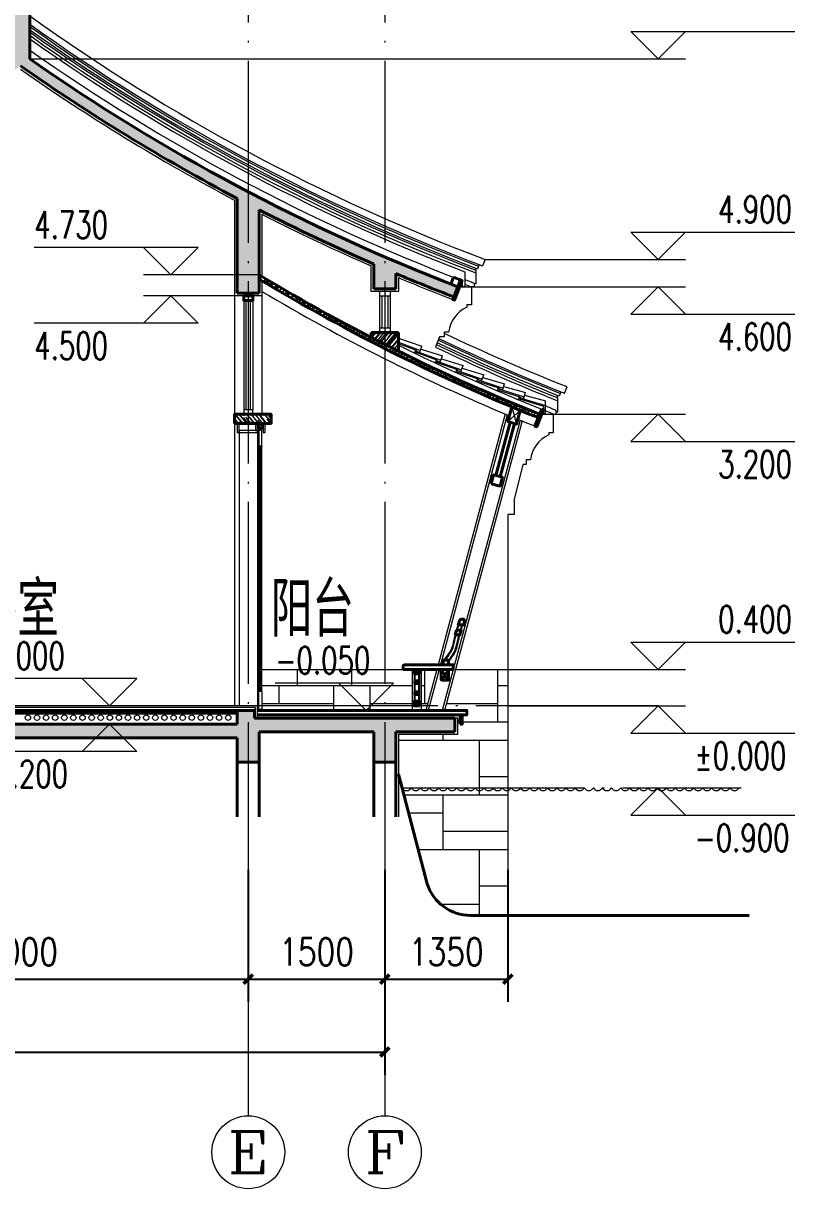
# Model space of a CAD drawing. Extents: x 577108 to 1042908, y 41950 to 81950.
# Drawn here: x 937318 to 945788, y 62595 to 75386 of the extents above; entities that cross this region are included whole.
import ezdxf
from ezdxf.enums import TextEntityAlignment as Align

# ---------------------------------------------------------------- set-up
doc = ezdxf.new("R2010")
doc.units = 0
doc.header["$LTSCALE"] = 1000
doc.header["$MEASUREMENT"] = 0
doc.linetypes.add('DOTE', pattern=[2.42, 2, -0.2, 0.02, -0.2])
doc.layers.get('0').update_dxf_attribs({"linetype": 'CONTINUOUS', "lineweight": 13})
doc.layers.get('Defpoints').update_dxf_attribs({"linetype": 'CONTINUOUS', "lineweight": 5})
for name, color, linetype, lineweight in [('AXIS', 3, 'CONTINUOUS', 15), ('AXIS_TEXT', 7, 'CONTINUOUS', 20), ('DIM_ELEV', 3, 'CONTINUOUS', 15), ('DOTE', 1, 'DOTE', 0), ('hatch', 8, 'CONTINUOUS', 5), ('LM-L', 7, 'CONTINUOUS', 15), ('LM-S', 8, 'CONTINUOUS', 5), ('PUB_TEXT', 7, 'CONTINUOUS', 20), ('wall', 2, 'CONTINUOUS', 40), ('WINDOW', 5, 'CONTINUOUS', 15), ('姓名', 7, 'CONTINUOUS', 15), ('瓦1', 8, 'CONTINUOUS', 15), ('瓦2', 2, 'CONTINUOUS', 15)]:
    doc.layers.add(name, color=color, linetype=linetype, lineweight=lineweight)
doc.styles.add('_TCH_AXIS', font='COMPLEX', dxfattribs={"bigfont": 'GBCBIG'})
doc.styles.add('_TCH_DIM', font='SIMPLEX', dxfattribs={"bigfont": 'GBCBIG'})
doc.styles.add('COMPLEX', font='COMPLEX')
doc.styles.add('DIM_FONT', font='SIMPLEX.shx', dxfattribs={"width": 0.8, "bigfont": 'hztxt.shx'})
doc.styles.add('HZ', font='romanc.shx', dxfattribs={"width": 0.7, "bigfont": 'hzdx.shx'})
doc.dimstyles.new('DIMN', dxfattribs={"dimtxt": 300, "dimasz": 100, "dimexe": 250, "dimexo": 300, "dimgap": 150, "dimtad": 1, "dimdec": 0, "dimzin": 0, "dimdsep": 46, "dimtxsty": 'DIM_FONT', "dimblk": 'ARCHTICK', "dimcen": 0.09, "dimclrt": 7, "dimazin": 2, "dimtfac": 1, "dimtdec": 0, "dimtix": 1, "dimtmove": 2, "dimatfit": 3, "dimldrblk": 'ARCHTICK', "dimfxl": 0, "dimtolj": 1, "dimtzin": 0, "dimarcsym": 0})
pattern_1 = [(45, (-190875.35, -393083.01), (-53.0330086, 53.0330086), []), (50, (-190875.35, -393083), (215.178055, -18.82564), [22.5, -247.5]), (355, (-190875.35, -393083), (-41.6254, 225.65764), [18, -198]), (100.4514, (-190857.42, -393084.58), (173.552815, 206.831863), [19.122057, -210.342634]), (46.1842, (-190875.35, -393023), (320.172315, -49.655704), [33.75, -371.25]), (96.6356, (-190848.67, -393027.14), (280.39881, 292.23536), [28.68309, -315.5139]), (351.1842, (-190875.35, -393023), (280.39858, 292.23558), [27, -297]), (21, (-190845.35, -393038), (179.072116, -120.785667), [22.5, -247.5]), (326, (-190845.35, -393038), (72.9946, 217.545014), [18, -198]), (71.4514, (-190830.42, -393048.07), (252.06679, 96.75915), [19.122057, -210.342634]), (37.5, (-190875.35, -393083.01), (3.6479566, 99.868156), [0, -195.6, 0, -201, 0, -198.75]), (7.5, (-190875.35, -393083.01), (78.920861, 118.323514), [0, -114.6, 0, -191.1, 0, -75.75]), (327.5, (-190942.25, -393083.01), (160.146731, -6.7664615), [0, -75, 0, -234, 0, -310.5]), (317.5, (-190972.25, -393083), (174.95585, 30.031495), [0, -97.5, 0, -155.4, 0, -220.5])]
pattern_2 = [(50, (911062.377, 36486.577), (32.404415, 116.40427), [750, -100, 250, -50]), (50, (911128.88, 36511.577), (-83.08134, 4.44315), [150, -16.5, 300, -37.5]), (50, (911087.377, 36529.077), (141.46229, 220.70494), [400, -70, 200, -50])]

# ---------------------------------------------------------------- blocks, each defined once
blk = doc.blocks.new('d001')
at = {"color": 8}
for p, q in [((-0.027, -0.009), (-0.012, -0.009)), ((-0.027, -0.01), (-0.012, -0.01)), ((-0.027, -0.012), (-0.012, -0.012)), ((-0.027, -0.013), (-0.012, -0.013)), ((-0.027, -0.015), (-0.012, -0.015)), ((-0.027, -0.018), (-0.012, -0.018)), ((-0.027, -0.021), (-0.012, -0.021)), ((-0.027, -0.025), (-0.012, -0.025)), ((-0.027, -0.035), (-0.012, -0.035)), ((-0.027, -0.039), (-0.012, -0.039)), ((-0.027, -0.042), (-0.012, -0.042)), ((-0.027, -0.045), (-0.012, -0.045)), ((-0.027, -0.047), (-0.012, -0.047)), ((-0.027, -0.048), (-0.012, -0.048)), ((-0.027, -0.05), (-0.012, -0.05)), ((-0.027, -0.051), (-0.012, -0.051)), ((-0.026, -0.008), (-0.012, -0.008)), ((-0.026, -0.052), (-0.012, -0.052)), ((0.003, -0.071), (-0.003, -0.071)), ((0.003, -0.072), (-0.003, -0.072)), ((0.003, -0.073), (-0.003, -0.073)), ((0.003, -0.074), (-0.003, -0.074)), ((0.003, -0.07), (-0.001, -0.07)), ((0.026, -0.008), (0.012, -0.008)), ((0.027, -0.009), (0.012, -0.009)), ((0.027, -0.01), (0.012, -0.01)), ((0.027, -0.012), (0.012, -0.012)), ((0.027, -0.013), (0.012, -0.013)), ((0.027, -0.015), (0.012, -0.015)), ((0.027, -0.018), (0.012, -0.018)), ((0.027, -0.021), (0.012, -0.021)), ((0.027, -0.025), (0.012, -0.025)), ((0.027, -0.035), (0.012, -0.035)), ((0.027, -0.039), (0.012, -0.039)), ((0.027, -0.042), (0.012, -0.042)), ((0.027, -0.045), (0.012, -0.045)), ((0.027, -0.047), (0.012, -0.047)), ((0.027, -0.048), (0.012, -0.048)), ((0.027, -0.05), (0.012, -0.05)), ((0.027, -0.051), (0.012, -0.051)), ((0.026, -0.052), (0.012, -0.052))]:
    blk.add_line(p, q, dxfattribs=at)
at = {"linetype": 'Continuous'}
for p, q in [((-0.012, -0.026), (-0.01, -0.026)), ((-0.012, -0.034), (-0.01, -0.034)), ((0.01, -0.026), (0.012, -0.026)), ((0.01, -0.034), (0.012, -0.034))]:
    blk.add_line(p, q, dxfattribs=at)
for p, q in [((-0.004, -0.066), (-0.004, -0.059)), ((-0.003, -0.059), (-0.003, -0.045)), ((-0.003, -0.074), (-0.003, -0.07)), ((0.003, -0.074), (-0.003, -0.074)), ((0.003, -0.059), (0.003, -0.045)), ((0.003, -0.074), (0.003, -0.07)), ((0.004, -0.066), (0.004, -0.059))]:
    blk.add_line(p, q)
at = {"color": 2}
blk.add_lwpolyline([(-0.008, -0.051), (-0.008, -0.054, -0.414214), (-0.009, -0.055), (-0.032, -0.055, -0.414214), (-0.033, -0.054), (-0.033, 0, -0.414214), (-0.032, 0), (0.032, 0, -0.414214), (0.033, 0), (0.033, -0.054, -0.414214), (0.032, -0.055), (0.009, -0.055, -0.414214), (0.008, -0.054), (0.008, -0.051, -1), (0.011, -0.051), (0.011, -0.052, 0.414214), (0.012, -0.052), (0.027, -0.052), (0.03, -0.05), (0.03, -0.005), (0.027, -0.003), (-0.027, -0.003), (-0.03, -0.005), (-0.03, -0.05), (-0.027, -0.052), (-0.011, -0.052, 0.414214), (-0.011, -0.052), (-0.011, -0.051, -1)], format="xyb", close=True, dxfattribs=at)
for points in [[(-0.025, -0.008), (-0.013, -0.008, -0.414214), (-0.012, -0.009), (-0.012, -0.051, -0.414214), (-0.013, -0.052), (-0.025, -0.052, -0.414214), (-0.027, -0.051), (-0.027, -0.009, -0.414214)], [(-0.01, -0.015, 0.414214), (-0.01, -0.015), (-0.01, -0.045, 0.414214), (-0.01, -0.045), (0.01, -0.045, 0.414214), (0.01, -0.045), (0.01, -0.015, 0.414214), (0.01, -0.015)], [(-0.008, -0.067), (0.008, -0.067, 0.414214), (0.008, -0.066), (0.008, -0.059), (-0.008, -0.059), (-0.008, -0.066, 0.414214)], [(0.025, -0.052, 0.414214), (0.027, -0.051), (0.027, -0.009, 0.414214), (0.025, -0.008), (0.013, -0.008, 0.414214), (0.012, -0.009), (0.012, -0.051, 0.414214), (0.013, -0.052)]]:
    blk.add_lwpolyline(points, format="xyb", close=True)
blk.add_lwpolyline([(0.008, -0.067), (0.008, -0.069, -0.414214), (0.007, -0.07), (-0.007, -0.07, -0.414214), (-0.008, -0.069), (-0.008, -0.067)], format="xyb")
for centre, radius, start, end in [((-0.019, -0.03), 0.00932, 141.7672, 218.2328), ((-0.005, -0.066), 0.0005, 270, 0), ((-0.004, -0.066), 0.0005, 180, 270), ((0.004, -0.066), 0.0005, 270, 0), ((0.005, -0.066), 0.0005, 180, 270), ((0.019, -0.03), 0.00932, 321.7672, 38.2328)]:
    blk.add_arc(centre, radius, start, end)
blk = doc.blocks.new('wa1')
at = {"layer": '瓦1'}
for p in [(-296, 55), (-47, 71)]:
    blk.add_line(p, (-291, 105), dxfattribs=at)
at = {"layer": '瓦2', "color": 2}
for p, q in [((-298, 33), (-296, 55)), ((-298, 33), (-258, 29)), ((2, 25), (-296, 55)), ((-258, 36), (-14, 11)), ((-258, 36), (-258, 29)), ((-14, 11), (-15, 1)), ((-15, 1), (0, 0)), ((2, 25), (0, 0))]:
    blk.add_line(p, q, dxfattribs=at)
blk = doc.blocks.new('_ArchTick')
at = {"color": 0, "linetype": 'ByBlock', "const_width": 0.4}
blk.add_lwpolyline([(-0.5, -0.5), (0.5, 0.5)], dxfattribs=at)
blk = doc.blocks.new('*D227')
at = {"layer": 'AXIS', "color": 0, "lineweight": -2, "transparency": 16777216}
for p, q in [((934788, 66095), (934788, 64645)), ((939788, 66095), (939788, 64645)), ((934788, 64895), (939788, 64895))]:
    blk.add_line(p, q, dxfattribs=at)
at = {"layer": 'Defpoints', "color": 0, "transparency": 16777216}
for p in [(934788, 66395), (939788, 66395), (939788, 64895)]:
    blk.add_point(p, dxfattribs=at)
at = {"layer": 'AXIS', "color": 0, "lineweight": -2, "transparency": 16777216, "xscale": 100, "yscale": 100, "zscale": 100, "rotation": 180}
blk.add_blockref('_ArchTick', (934788, 64895), dxfattribs=at)
at = {"layer": 'AXIS', "color": 0, "lineweight": -2, "transparency": 16777216, "xscale": 100, "yscale": 100, "zscale": 100}
blk.add_blockref('_ArchTick', (939788, 64895), dxfattribs=at)
at = {"layer": 'AXIS', "color": 7, "transparency": 16777216, "insert": (937288, 65195), "char_height": 300, "attachment_point": 5, "style": 'DIM_FONT'}
blk.add_mtext('\\A1;5000', dxfattribs=at)
blk = doc.blocks.new('*D228')
at = {"layer": 'AXIS', "color": 0, "lineweight": -2, "transparency": 16777216}
for p, q in [((939788, 66095), (939788, 64645)), ((941288, 66095), (941288, 64645)), ((939788, 64895), (941288, 64895))]:
    blk.add_line(p, q, dxfattribs=at)
at = {"layer": 'Defpoints', "color": 0, "transparency": 16777216}
for p in [(939788, 66395), (941288, 66395), (941288, 64895)]:
    blk.add_point(p, dxfattribs=at)
at = {"layer": 'AXIS', "color": 0, "lineweight": -2, "transparency": 16777216, "xscale": 100, "yscale": 100, "zscale": 100, "rotation": 180}
blk.add_blockref('_ArchTick', (939788, 64895), dxfattribs=at)
at = {"layer": 'AXIS', "color": 0, "lineweight": -2, "transparency": 16777216, "xscale": 100, "yscale": 100, "zscale": 100}
blk.add_blockref('_ArchTick', (941288, 64895), dxfattribs=at)
at = {"layer": 'AXIS', "color": 7, "transparency": 16777216, "insert": (940538, 65195), "char_height": 300, "attachment_point": 5, "style": 'DIM_FONT'}
blk.add_mtext('\\A1;1500', dxfattribs=at)
blk = doc.blocks.new('*D229')
at = {"layer": 'AXIS', "color": 0, "lineweight": -2, "transparency": 16777216}
for p, q in [((941288, 66095), (941288, 64645)), ((942638, 66095), (942638, 64645)), ((941288, 64895), (942638, 64895))]:
    blk.add_line(p, q, dxfattribs=at)
at = {"layer": 'Defpoints', "color": 0, "transparency": 16777216}
for p in [(941288, 66395), (942638, 66395), (942638, 64895)]:
    blk.add_point(p, dxfattribs=at)
at = {"layer": 'AXIS', "color": 0, "lineweight": -2, "transparency": 16777216, "xscale": 100, "yscale": 100, "zscale": 100, "rotation": 180}
blk.add_blockref('_ArchTick', (941288, 64895), dxfattribs=at)
at = {"layer": 'AXIS', "color": 0, "lineweight": -2, "transparency": 16777216, "xscale": 100, "yscale": 100, "zscale": 100}
blk.add_blockref('_ArchTick', (942638, 64895), dxfattribs=at)
at = {"layer": 'AXIS', "color": 7, "transparency": 16777216, "insert": (941963, 65195), "char_height": 300, "attachment_point": 5, "style": 'DIM_FONT'}
blk.add_mtext('\\A1;1350', dxfattribs=at)
blk = doc.blocks.new('*D230')
at = {"layer": 'AXIS', "color": 0, "lineweight": -2, "transparency": 16777216}
for p, q in [((928888, 66095), (928888, 63845)), ((941288, 66095), (941288, 63845)), ((928888, 64095), (941288, 64095))]:
    blk.add_line(p, q, dxfattribs=at)
at = {"layer": 'Defpoints', "color": 0, "transparency": 16777216}
for p in [(928888, 66395), (941288, 66395), (941288, 64095)]:
    blk.add_point(p, dxfattribs=at)
at = {"layer": 'AXIS', "color": 0, "lineweight": -2, "transparency": 16777216, "xscale": 100, "yscale": 100, "zscale": 100, "rotation": 180}
blk.add_blockref('_ArchTick', (928888, 64095), dxfattribs=at)
at = {"layer": 'AXIS', "color": 0, "lineweight": -2, "transparency": 16777216, "xscale": 100, "yscale": 100, "zscale": 100}
blk.add_blockref('_ArchTick', (941288, 64095), dxfattribs=at)
at = {"layer": 'AXIS', "color": 7, "transparency": 16777216, "insert": (935088, 64395), "char_height": 300, "attachment_point": 5, "style": 'DIM_FONT'}
blk.add_mtext('\\A1;12400', dxfattribs=at)
blk = doc.blocks.new('_AXISO')
blk.add_circle((0, 0), 0.5)
at = {"layer": 'AXIS_TEXT', "style": 'COMPLEX', "width": 1.041667}
blk.add_attdef('A', text='', height=0.56, dxfattribs=at).set_placement((-0.25, -0.28), (0.25, -0.28), align=Align.FIT)

msp = doc.modelspace()

# ---------------------------------------------------------------- hatches: boundary and pattern name
at = {"layer": 'hatch'}
h = msp.add_hatch(dxfattribs=at)
h.set_pattern_fill('钢筋混凝土', color=256, scale=30, style=0)
h.set_pattern_definition(pattern_1)
h.paths.add_polyline_path([(937388.3969, 75545.1001), (937188.3969, 75545.1001), (937188.3969, 74995.1001, -0.0607177115), (932488.3969, 72495.1001), (932531.5183, 72383.1155, 0.0077609836), (933168.3969, 72639.7758), (933168.3969, 72417.173, 0.0030451995), (933408.3969, 72517.8316), (933408.3969, 72742.5246, 0.0157579021), (934668.3969, 73338.6736), (934668.3969, 72725.1001), (934908.3969, 72725.1001), (934908.3969, 73463.4838, 0.0315594201), (937288.3969, 74918.6342, 0.0315594201), (939668.3969, 73463.4838), (939668.3969, 72425.1001), (939908.3969, 72425.1001), (939908.3969, 73338.6736, 0.0157579021), (941168.3969, 72742.5246), (941168.3969, 72471.3309), (941408.3969, 72471.3309), (941408.3969, 72639.7758, 0.0077609836), (942045.2755, 72383.1155), (942088.3969, 72495.1001, -0.0607177115), (937388.3969, 74995.1001)])
h = msp.add_hatch(dxfattribs=at)
h.set_pattern_fill('木材', color=256, scale=50, angle=270, style=0)
h.set_pattern_definition(pattern_2)
h.paths.add_polyline_path([(939908.3969, 72578.3955), (939908.3969, 72625.1001, 0.0410103357), (942988.3969, 71095.1001), (942973.5946, 71057.9397, -0.0407231003)])
h = msp.add_hatch(dxfattribs=at)
h.set_pattern_fill('木材', color=256, scale=50, angle=270, style=0)
h.set_pattern_definition(pattern_2)
h.paths.add_polyline_path([(941438.3969, 71991.3309), (941438.3969, 71786.3422, -0.0040016149), (941138.3969, 71937.9455), (941138.3969, 71991.3309)])
h = msp.add_hatch(dxfattribs=at)
h.set_pattern_fill('木材', color=256, scale=50, angle=360, style=0)
h.set_pattern_definition([(130, (1934036.933, -106259.155), (-32.404415, 116.4042692), [750, -100, 250, -50]), (130, (1933970.43, -106234.155), (83.081336, 4.443154), [150, -16.5, 300, -37.5]), (130, (1934011.933, -106216.655), (-141.4622897, 220.7049401), [400, -70, 200, -50])])
h.paths.add_polyline_path([(940038.3969, 71095.1001), (940038.3969, 70995.1001), (939788.3969, 70995.1001), (939788.3969, 71095.1001)])
h.paths.add_polyline_path([(939788.3969, 71095.1001), (939788.3969, 70995.1001), (939638.3969, 70995.1001), (939638.3969, 71095.1001)])
h = msp.add_hatch(dxfattribs=at)
h.set_pattern_fill('钢筋混凝土', color=256, scale=30, style=0)
h.set_pattern_definition(pattern_1)
h.paths.add_polyline_path([(939668.3969, 67545.1001), (934908.3969, 67545.1001), (934908.3969, 67275.1001), (934668.3969, 67275.1001), (934668.3969, 67645.1001), (933408.3969, 67645.1001), (933408.3969, 67245.1001), (933168.3969, 67245.1001), (933168.3969, 67795.1001), (934718.3969, 67795.1001), (934718.3969, 67845.1001), (934908.3969, 67845.1001), (934908.3969, 67695.1001), (939668.3969, 67695.1001), (939668.3969, 67845.1001), (939858.3969, 67845.1001), (939858.3969, 67760.1001), (942058.3969, 67760.1001), (942058.3969, 67610.1001), (941408.3969, 67610.1001), (941408.3969, 67275.1001), (941168.3969, 67275.1001), (941168.3969, 67610.1001), (939908.3969, 67610.1001), (939908.3969, 67275.1001), (939668.3969, 67275.1001)])
at = {"layer": 'LM-S'}
h = msp.add_hatch(dxfattribs=at)
h.set_pattern_fill('文化石01', color=256, scale=500, style=0)
h.set_pattern_definition([(0, (-190875.3, -393083), (9e-13, 4000), [3000, -1000]), (0, (-190875.3, -392883), (9e-13, 4000), [-1200, 1200, -600, 1000]), (0, (-190875.3, -392683), (9e-13, 4000), [-1800, 2200]), (0, (-190875.3, -392483), (9e-13, 4000), [1800, -2200]), (0, (-190875.3, -392283), (9e-13, 4000), [-800, 3200]), (0, (-190875.3, -392083), (9e-13, 4000), [1400, -1000, 1200, -400]), (0, (-189475.3, -391883), (9e-13, 4000), [3200, -800]), (0, (-191075.3, -391683), (9e-13, 4000), [2200, -1800]), (0, (-191675.3, -391483), (9e-13, 4000), [1800, -2200]), (0, (-190875.3, -391283), (9e-13, 4000), [3200, -800]), (0, (-190875.3, -391083), (9e-13, 4000), [-1600, 1000, -600, 800]), (0, (-188875.3, -390883), (9e-13, 4000), [2400, -1600]), (0, (-190475.3, -390683), (9e-13, 4000), [1600, -800, 600, -1000]), (0, (-189675.3, -390483), (9e-13, 4000), [1600, -600, 1000, -800]), (0, (-188075.3, -390283), (9e-13, 4000), [2400, -1600]), (0, (-189675.3, -390083), (9e-13, 4000), [1600, -2400]), (0, (-188875.3, -389883), (9e-13, 4000), [1800, -2200]), (0, (-188875.3, -389683), (9e-13, 4000), [-1200, 2800]), (0, (-190075.3, -389483), (9e-13, 4000), [1200, -2800]), (0, (-188875.3, -389283), (9e-13, 4000), [2800, -1200]), (90, (-190875.3, -391483), (-4000, 1e-12), [600, -1600, 1400, -400]), (90, (-190475.3, -391283), (-4000, 1e-12), [1000, -600, 400, -2000]), (90, (-190275.3, -392083), (-4000, 1e-12), [400, -3600]), (90, (-190075.3, -392483), (-4000, 1e-12), [400, -2400, 600, -600]), (90, (-189875.3, -391683), (-4000, 1e-12), [400, -3600]), (90, (-189675.3, -393083), (-4000, 1e-12), [600, -1800, 1000, -600]), (90, (-189475.3, -392283), (-4000, 1e-12), [600, -3400]), (90, (-189275.3, -391283), (-4000, 1e-12), [600, -200, 400, -2800]), (90, (-189075.3, -392883), (-4000, 1e-12), [600, -3400]), (90, (-188875.3, -391883), (-4000, 1e-12), [600, -200, 600, -400, 1000, -1200]), (90, (-188475.3, -391883), (-4000, 1e-12), [-2800, 400, -400, 400]), (90, (-188275.3, -391283), (-4000, 1e-12), [400, -3600]), (90, (-188075.3, -392683), (-4000, 1e-12), [400, -1400, 1000, -1200]), (90, (-187875.3, -392083), (-4000, 1e-12), [200, -2600, 600, -600]), (90, (-187675.3, -391883), (-4000, 1e-12), [1000, -1000, 600, -1400]), (90, (-187475.3, -390883), (-4000, 1e-12), [600, -1000, 400, -2000]), (90, (-187275.3, -392283), (-4000, 1e-12), [400, -3600]), (90, (-187075.3, -391883), (-4000, 1e-12), [400, -1200, 600, -1800])])
h.paths.add_polyline_path([(941588.3969, 67845.1001), (941588.3969, 68295.1001), (939938.3969, 68295.1001), (939938.3969, 68055.1001), (939938.3969, 67855.1001), (939938.3969, 67845.1001)])
h.paths.add_polyline_path([(941858.7865, 68295.1001), (941688.3969, 68295.1001), (941688.3969, 67845.1001), (941738.2094, 67845.1001)], flags=17)
h.paths.add_polyline_path([(942638.3969, 68295.1001), (942065.5785, 68295.1001), (941945.0013, 67845.1001), (942188.3969, 67845.1001), (942188.3969, 67795.1001), (942138.3969, 67795.1001), (942138.3969, 67695.1001), (942113.3969, 67695.1001), (942113.3969, 67725.1001), (942088.3969, 67725.1001), (942088.3969, 67580.1001), (941438.3969, 67580.1001), (941438.3969, 67145.1001), (941752.9334, 65940.6972, 0.3249810982), (942228.496, 65595.1001), (942638.3969, 65595.1001)])

# ---------------------------------------------------------------- linework, layer by layer
for p, q in [((939638.3969, 73445.4045), (939638.3969, 71095.1001)), ((939938.3969, 73289.658), (939938.3969, 72607.0278)), ((941138.3969, 72441.3309), (941138.3969, 72722.8708)), ((939938.3969, 72560.3701), (939938.3969, 71095.1001)), ((941438.3969, 72594.6391), (941438.3969, 72441.3309)), ((941438.3969, 72441.3309), (941138.3969, 72441.3309)), ((941228.3969, 72441.3309), (941228.3969, 72391.3309)), ((941348.3969, 72441.3309), (941348.3969, 72391.3309)), ((939938.3969, 72395.1001), (939638.3969, 72395.1001)), ((941348.3969, 72391.3309), (941228.3969, 72391.3309)), ((941348.3969, 72041.3309), (941228.3969, 72041.3309)), ((941228.3969, 72041.3309), (941228.3969, 71991.3309)), ((941348.3969, 72041.3309), (941348.3969, 71991.3309)), ((939638.3969, 70995.1001), (939638.3969, 67895.1001)), ((942609.6745, 71098.4349), (941871.9207, 68345.1001)), ((942796.1341, 71021.5708), (941945.0013, 67845.1001)), ((941588.3969, 68295.1001), (941588.3969, 67845.1001)), ((941688.3969, 68295.1001), (941688.3969, 67845.1001)), ((941858.7865, 68295.1001), (941738.2094, 67845.1001)), ((939938.3969, 68055.1001), (939903.3969, 68055.1001)), ((939938.3969, 67855.1001), (939938.3969, 67845.1001)), ((942088.3969, 67760.1001), (942058.3969, 67760.1001)), ((942088.3969, 67580.1001), (942088.3969, 67760.1001)), ((942113.3969, 67725.1001), (942088.3969, 67725.1001))]:
    msp.add_line(p, q)
for points in [[(939738.3969, 72395.1001), (939738.3969, 72345.1001), (939838.3969, 72345.1001), (939838.3969, 72395.1001)], [(939738.3969, 71145.1001), (939738.3969, 71095.1001), (939838.3969, 71095.1001), (939838.3969, 71145.1001)], [(939738.3969, 71145.1001), (939738.3969, 71095.1001), (939838.3969, 71095.1001), (939838.3969, 71145.1001)], [(939688.3969, 70895.1001), (939888.3969, 70895.1001), (939888.3969, 70915.1001), (939688.3969, 70915.1001)], [(939903.3969, 70745.1001), (939908.3969, 70725.1001), (939915.8969, 70725.1001), (939915.8969, 70745.1001)], [(939938.3969, 70745.1001), (939933.3969, 70725.1001), (939925.8969, 70725.1001), (939925.8969, 70745.1001)], [(939903.3969, 68055.1001), (939908.3969, 68075.1001), (939915.8969, 68075.1001), (939915.8969, 68055.1001)], [(939938.3969, 68055.1001), (939933.3969, 68075.1001), (939925.8969, 68075.1001), (939925.8969, 68055.1001)]]:
    msp.add_lwpolyline(points, close=True)
for points in [[(939668.3969, 70995.1001), (939668.3969, 70895.1001), (939688.3969, 70895.1001), (939688.3969, 70995.1001)], [(939868.3969, 70995.1001), (939868.3969, 70915.1001), (939888.3969, 70915.1001), (939888.3969, 70995.1001)], [(939953.3969, 70995.1001), (939953.3969, 70895.1001), (939973.3969, 70895.1001), (939973.3969, 70995.1001)], [(939938.3969, 70745.1001), (939938.3969, 70925.1001), (939903.3969, 70925.1001), (939903.3969, 70745.1001)], [(939903.3979, 70745.1001), (939938.3969, 70745.1001)], [(939938.3969, 68055.1001), (939938.3969, 67855.1001), (939903.3969, 67855.1001), (939903.3969, 68055.1001)], [(939888.3969, 67760.1001), (939888.3969, 67895.1001), (934688.3969, 67895.1001), (934688.3969, 67845.1001), (933238.3969, 67845.1001)], [(939868.3969, 67760.1001), (939868.3969, 67875.1001), (934708.3969, 67875.1001), (934708.3969, 67825.1001), (933238.3969, 67825.1001)], [(942088.3969, 67580.1001), (941438.3969, 67580.1001), (941438.3969, 66675.1001)]]:
    msp.add_lwpolyline(points)
for points in [[(941928.3969, 68395.1001, 0.171731613), (942043.2335, 68594.1952, -0.0290275167), (942093.3969, 68785.1001, -5.4104113212)], [(941988.3969, 68383.0002, 0.1469004636), (942092.3228, 68584.6879, -0.0314425155), (942146.0691, 68785.1001)], [(942085.4649, 68725.1001, -0.0092790265), (942103.9177, 68785.1001)], [(942116.7021, 68725.1001, -0.0094629374), (942135.5208, 68785.1001)], [(941943.4976, 68395.1001, 0.1633503328), (942053.0519, 68592.2963, -0.0125545921), (942071.9229, 68675.1001, -0.0125545921)], [(941986.0845, 68395.1001, 0.1422351802), (942082.5054, 68586.5919, -0.0136696236), (942102.8971, 68675.1001, -0.0136696236)]]:
    msp.add_lwpolyline(points, format="xyb")
for centre in [(937368.3969, 67765.1001), (937468.3969, 67765.1001), (937568.3969, 67765.1001), (937668.3969, 67765.1001), (937768.3969, 67765.1001), (937868.3969, 67765.1001), (937968.3969, 67765.1001), (938068.3969, 67765.1001), (938168.3969, 67765.1001), (938268.3969, 67765.1001), (938368.3969, 67765.1001), (938468.3969, 67765.1001), (938568.3969, 67765.1001), (938668.3969, 67765.1001), (938768.3969, 67765.1001), (938868.3969, 67765.1001), (938968.3969, 67765.1001), (939068.3969, 67765.1001), (939168.3969, 67765.1001), (939268.3969, 67765.1001), (939368.3969, 67765.1001), (939468.3969, 67765.1001), (939568.3969, 67765.1001)]:
    msp.add_circle(centre, 30)
for centre, radius, start, end in [((949993.9852, 93025.606), 22150, 234.99725225, 242.12650629), ((949993.9852, 93025.606), 22150, 243.00087471, 246.43427232), ((949993.9852, 93025.606), 22150, 247.27821345, 248.94002915), ((950759.6275, 90604.2767), 21140, 239.21058725, 247.46081543), ((950759.6275, 90604.2767), 20940, 243.56770672, 248.28076859), ((950759.6275, 90604.2767), 21140, 247.73382403, 248.28173485)]:
    msp.add_arc(centre, radius, start, end)
at = {"layer": 'AXIS'}
for p, q in [((939788.3969, 66395.1001), (939788.3969, 63395.1001)), ((941288.3969, 66395.1001), (941288.3969, 63395.1001))]:
    msp.add_line(p, q, dxfattribs=at)
at = {"layer": 'DIM_ELEV'}
for p, q in [((944288.3969, 74995.1001), (943988.3969, 75295.1001)), ((943988.3969, 75295.1001), (945788.3969, 75295.1001)), ((944288.3969, 74995.1001), (944588.3969, 75295.1001)), ((937388.3969, 74995.1001), (944588.3969, 74995.1001)), ((944288.3969, 72795.1001), (943988.3969, 73095.1001)), ((943988.3969, 73095.1001), (945788.3969, 73095.1001)), ((944288.3969, 72795.1001), (944588.3969, 73095.1001)), ((939238.3969, 72925.1001), (937438.3969, 72925.1001)), ((938938.3969, 72625.1001), (938638.3969, 72925.1001)), ((938938.3969, 72625.1001), (939238.3969, 72925.1001)), ((942388.3969, 72795.1001), (944588.3969, 72795.1001)), ((939908.3969, 72625.1001), (938638.3969, 72625.1001)), ((942088.3969, 72495.1001), (944588.3969, 72495.1001)), ((944288.3969, 72495.1001), (943988.3969, 72195.1001)), ((944288.3969, 72495.1001), (944588.3969, 72195.1001)), ((938938.3969, 72395.1001), (938638.3969, 72095.1001)), ((939638.3969, 72395.1001), (938638.3969, 72395.1001)), ((938938.3969, 72395.1001), (939238.3969, 72095.1001)), ((943988.3969, 72195.1001), (945788.3969, 72195.1001)), ((939238.3969, 72095.1001), (937438.3969, 72095.1001)), ((942988.3969, 71095.1001), (944588.3969, 71095.1001)), ((944288.3969, 71095.1001), (943988.3969, 70795.1001)), ((944288.3969, 71095.1001), (944588.3969, 70795.1001)), ((943988.3969, 70795.1001), (945788.3969, 70795.1001)), ((944288.3969, 68295.1001), (943988.3969, 68595.1001)), ((943988.3969, 68595.1001), (945788.3969, 68595.1001)), ((944288.3969, 68295.1001), (944588.3969, 68595.1001)), ((938566.0562, 68195.1001), (936766.0562, 68195.1001)), ((938266.0562, 67895.1001), (937966.0562, 68195.1001)), ((938266.0562, 67895.1001), (938566.0562, 68195.1001)), ((942638.3969, 68295.1001), (944588.3969, 68295.1001)), ((941384.5715, 68145.1001), (940084.5715, 68145.1001)), ((941084.5715, 67845.1001), (940784.5715, 68145.1001)), ((941084.5715, 67845.1001), (941384.5715, 68145.1001)), ((942638.3969, 67895.1001), (944588.3969, 67895.1001)), ((944288.3969, 67895.1001), (943988.3969, 67595.1001)), ((944288.3969, 67895.1001), (944588.3969, 67595.1001)), ((938266.0562, 67695.1001), (937966.0562, 67395.1001)), ((938266.0562, 67695.1001), (938566.0562, 67395.1001)), ((943988.3969, 67595.1001), (945788.3969, 67595.1001)), ((938566.0562, 67395.1001), (936766.0562, 67395.1001)), ((944288.3969, 66995.1001), (943988.3969, 66695.1001)), ((944288.3969, 66995.1001), (944588.3969, 66695.1001)), ((943988.3969, 66695.1001), (945788.3969, 66695.1001))]:
    msp.add_line(p, q, dxfattribs=at)
at = {"layer": 'DOTE'}
for p, q in [((939788.3969, 77395.1001), (939788.3969, 66395.1001)), ((941288.3969, 77395.1001), (941288.3969, 66395.1001)), ((944288.3969, 67895.1001), (927057.0729, 67895.1001)), ((941477.5702, 66995.1001), (945201.9818, 66995.1001))]:
    msp.add_line(p, q, dxfattribs=at)
at = {"layer": 'hatch'}
for p, q in [((939738.3969, 72345.1001), (939738.3969, 71145.1001)), ((939763.3969, 72345.1001), (939763.3969, 71145.1001)), ((939813.3969, 71145.1001), (939813.3969, 72345.1001)), ((939838.3969, 72345.1001), (939838.3969, 71145.1001)), ((941228.3969, 72391.3309), (941228.3969, 72041.3309)), ((941253.3969, 72391.3309), (941253.3969, 72041.3309)), ((941323.3969, 72041.3309), (941323.3969, 72391.3309)), ((941348.3969, 72391.3309), (941348.3969, 72041.3309)), ((942775.0584, 71136.1005), (942638.7913, 71013.915)), ((942682.9014, 71176.2533), (942735.3839, 70988.0331)), ((939888.3969, 70995.1001), (939888.3969, 67895.1001)), ((942632.9545, 71088.7243), (941897.8026, 68345.1001)), ((942772.7992, 71031.0764), (941919.1194, 67845.1001)), ((939688.3969, 70895.1001), (939688.3969, 67895.1001)), ((939903.3969, 68055.1001), (939903.3969, 70745.1001)), ((939938.3969, 68055.1001), (939938.3969, 70745.1001)), ((939908.3969, 70725.1001), (939908.3969, 68075.1001)), ((939933.3969, 70725.1001), (939933.3969, 68075.1001)), ((941608.3969, 68250.1001), (941608.3969, 67940.1001)), ((941613.3969, 68245.1001), (941613.3969, 67945.1001)), ((941618.3969, 68245.1001), (941618.3969, 67945.1001)), ((941658.3969, 68245.1001), (941658.3969, 67945.1001)), ((941663.3969, 68245.1001), (941663.3969, 67945.1001)), ((941668.3969, 68250.1001), (941668.3969, 67940.1001)), ((941884.6684, 68295.1001), (941764.0913, 67845.1001))]:
    msp.add_line(p, q, dxfattribs=at)
msp.add_lwpolyline([(939925.8969, 68056.1001), (939925.8969, 70744.1001), (939915.8969, 70744.1001), (939915.8969, 68056.1001)], close=True, dxfattribs=at)
at = {"layer": 'LM-L'}
for p, q in [((942168.079, 72657.3073), (942168.079, 72495.1001)), ((942138.079, 72561.7076), (942138.079, 72495.1001)), ((942168.079, 72495.1001), (942138.079, 72495.1001))]:
    msp.add_line(p, q, dxfattribs=at)
for radius, start, end in [(21820, 234.71050443, 248.98222993), (21920, 234.8952934, 248.99865404)]:
    msp.add_arc((949993.9852, 93025.606), radius, start, end, dxfattribs=at)
at = {"layer": 'LM-S'}
for p, q in [((942388.3969, 72795.1001), (942362.0044, 72724.8972)), ((942288.3278, 72699.2673), (942281.2382, 72680.5661)), ((942288.3969, 72677.8537), (942288.3969, 72525.1001)), ((942324.6619, 72738.9752), (942306.9808, 72692.2058)), ((942268.3969, 72535.7495), (942268.3969, 72495.1001)), ((942268.3969, 72495.1001), (942234.5038, 72495.1001)), ((942288.3969, 72525.1001), (942268.3969, 72525.1001)), ((943188.3969, 71123.4217), (943188.3969, 71274.8319)), ((943168.2459, 71095.1001), (943168.2459, 71136.5615)), ((943168.3969, 71123.4217), (943188.3969, 71123.4217)), ((943138.2459, 70895.1001), (943138.2459, 71095.1001)), ((943138.2459, 71095.1001), (943168.2459, 71095.1001)), ((943088.2459, 70895.1001), (943088.2459, 70870.1001)), ((943088.2459, 70895.1001), (943138.2459, 70895.1001)), ((942708.3969, 70145.1001), (942808.3969, 70545.1001)), ((942838.2459, 70545.1001), (942808.2459, 70545.1001)), ((942888.2459, 70595.1001), (942838.2459, 70595.1001)), ((942838.2459, 70595.1001), (942838.2459, 70545.1001)), ((942708.3969, 70145.1001), (942708.3969, 69995.1001)), ((942638.3969, 69995.1001), (942638.3969, 65595.1001)), ((942708.3969, 69995.1001), (942638.3969, 69995.1001)), ((939938.3969, 68295.1001), (941588.3969, 68295.1001)), ((942065.5785, 68295.1001), (942638.3969, 68295.1001))]:
    msp.add_line(p, q, dxfattribs=at)
for points in [[(942238.3969, 72495.1001), (942238.3969, 72295.1001), (942188.3969, 72295.1001), (942188.3969, 72270.1001, 0.2592016427), (941988.3969, 71995.1001), (941938.3969, 71995.1001), (941938.3969, 71945.1001), (941888.3969, 71945.1001), (941843.4838, 71832.8173)], [(943213.6129, 71322.5853, -0.0166851001), (941873.8698, 71908.7823, -0.0166851001)], [(941881.3135, 71927.3915, 0.0171886588), (943260.7781, 71325.3706), (943288.3969, 71395.1001, -0.0168745281), (941938.3969, 71983.253)], [(943183.9342, 71302.1249, -0.0164348657), (941862.7043, 71880.8685, -0.0164348657)], [(943168.1363, 71136.6406, -0.0014260057), (943053.3969, 71186.7114, -0.0014260057)], [(943138.2459, 71095.1001, -0.0010520085), (943053.3969, 71132.1017, -0.0010520085)]]:
    msp.add_lwpolyline(points, format="xyb", dxfattribs=at)
msp.add_lwpolyline([(943221.0143, 71341.1654), (943202.5109, 71294.7151), (943183.9342, 71302.1249), (943176.5329, 71283.5448)], dxfattribs=at)
for centre, radius, start, end in [((949993.9852, 93025.606), 21612.9208, 234.32102574, 249.39642416), ((949993.9852, 93025.606), 21687.9208, 234.46316507, 249.39642416), ((949993.9852, 93025.606), 21707.9208, 234.50086069, 249.290994), ((949993.9852, 93025.606), 21737.9208, 234.55724102, 249.290994), ((949993.9852, 93025.606), 21757.9208, 234.5947197, 249.25858306), ((949993.9852, 93025.606), 21787.9208, 234.65077613, 249.28845577), ((949993.9852, 93025.606), 21897.9208, 249.06054386, 249.34132332), ((949993.9852, 93025.606), 21947.9208, 249.11048183, 249.29597154), ((950870.0031, 90572.1329), 20800, 244.28040192, 248.32705447), ((950870.0031, 90572.1329), 20770, 244.27473365, 248.29416276), ((943235.6633, 70552.6601), 350, 114.90990308, 173.03535016)]:
    msp.add_arc(centre, radius, start, end, dxfattribs=at)
at = {"layer": 'wall'}
for p, q in [((937388.3969, 75545.1001), (937388.3969, 74995.1001)), ((939668.3969, 72425.1001), (939668.3969, 73463.4838)), ((939908.3969, 73338.6736), (939908.3969, 72425.1001)), ((941168.3969, 72471.3309), (941168.3969, 72742.5246)), ((942042.8117, 72598.5347), (942013.7928, 72523.9834)), ((942117.1445, 72569.7564), (942045.2755, 72383.1155)), ((939908.3969, 72425.1001), (939668.3969, 72425.1001)), ((941408.3969, 72471.3309), (941168.3969, 72471.3309)), ((941138.3969, 71937.9455), (941138.3969, 71991.3309)), ((941438.3969, 71991.3309), (941138.3969, 71991.3309)), ((941438.3969, 71786.3422), (941438.3969, 71991.3309)), ((942662.9395, 71007.4446), (942506.2051, 70422.5041)), ((942711.2358, 70994.5036), (942554.5014, 70409.5631)), ((941663.3969, 68245.1001), (941608.3969, 68295.1001)), ((941613.3969, 68245.1001), (941668.3969, 68295.1001)), ((941983.3969, 68175.1001), (941908.3969, 68295.1001)), ((941913.3969, 68175.1001), (941988.3969, 68295.1001)), ((941663.3969, 67945.1001), (941608.3969, 67895.1001)), ((941613.3969, 67945.1001), (941668.3969, 67895.1001)), ((939858.3969, 67845.1001), (934718.3969, 67845.1001)), ((939668.3969, 67815.1001), (934908.3969, 67815.1001)), ((939668.3969, 67695.1001), (939668.3969, 67845.1001)), ((939858.3969, 67845.1001), (939858.3969, 67760.1001)), ((939668.3969, 67695.1001), (934908.3969, 67695.1001)), ((942058.3969, 67760.1001), (939858.3969, 67760.1001)), ((942058.3969, 67610.1001), (942058.3969, 67760.1001)), ((939668.3969, 67545.1001), (934908.3969, 67545.1001)), ((939668.3969, 66675.1001), (939668.3969, 67545.1001)), ((941168.3969, 67610.1001), (939908.3969, 67610.1001)), ((939908.3969, 67610.1001), (939908.3969, 66675.1001)), ((941408.3969, 67610.1001), (942058.3969, 67610.1001)), ((939908.3969, 67275.1001), (939668.3969, 67275.1001)), ((941168.3969, 67275.1001), (941168.3969, 66675.1001)), ((941408.3969, 67275.1001), (941408.3969, 66675.1001))]:
    msp.add_line(p, q, dxfattribs=at)
for points in [[(941408.3969, 72639.7758), (941408.3969, 72471.3309)], [(942775.0584, 71136.1005), (942735.3839, 70988.0331), (942638.7913, 71013.915), (942682.9014, 71176.2533), (942682.9014, 71176.2533)], [(939888.3969, 67795.1001), (942188.3969, 67795.1001), (942188.3969, 67845.1001), (939888.3969, 67845.1001)], [(942138.3969, 67795.1001), (942138.3969, 67695.1001), (942113.3969, 67695.1001)], [(942113.3969, 67795.1001), (942113.3969, 67695.1001)], [(941168.3969, 67610.1001), (941168.3969, 67275.1001), (941408.3969, 67275.1001), (941408.3969, 67610.1001)]]:
    msp.add_lwpolyline(points, dxfattribs=at)
for points in [[(942117.1445, 72569.7564), (942135.8086, 72562.5695), (942053.1625, 72347.9409), (942034.4984, 72355.1278)], [(939738.3969, 72395.1001), (939738.3969, 72345.1001), (939838.3969, 72345.1001), (939838.3969, 72395.1001)], [(943010.6004, 71150.8406), (943029.1806, 71143.4394), (942955.2325, 70957.7974), (942936.5887, 70965.0389)], [(939638.3969, 70995.1001), (940038.3969, 70995.1001), (940038.3969, 71095.1001), (939638.3969, 71095.1001), (939638.3969, 70995.1001)], [(942456.1751, 70332.382), (942482.057, 70428.9746), (942578.6496, 70403.0927), (942552.7677, 70306.5001)], [(942061.6061, 68675.1001), (942075.0628, 68725.1001), (942127.1252, 68725.1001), (942113.2301, 68675.1001)], [(941988.3969, 68345.1001), (941988.3969, 68395.1001), (941928.3969, 68395.1001), (941928.3969, 68345.1001)], [(941613.3969, 68245.1001), (941613.3969, 68250.1001), (941608.3969, 68250.1001), (941608.3969, 68295.1001), (941668.3969, 68295.1001), (941668.3969, 68250.1001), (941663.3969, 68250.1001), (941663.3969, 68245.1001)], [(941913.3969, 68175.1001), (941913.3969, 68180.1001), (941908.3969, 68180.1001), (941908.3969, 68295.1001), (941988.3969, 68295.1001), (941988.3969, 68180.1001), (941983.3969, 68180.1001), (941983.3969, 68175.1001)], [(941618.3969, 68170.1001), (941658.3969, 68170.1001), (941658.3969, 68140.1001), (941618.3969, 68140.1001)], [(941618.3969, 68020.1001), (941658.3969, 68020.1001), (941658.3969, 68050.1001), (941618.3969, 68050.1001)], [(941613.3969, 67945.1001), (941613.3969, 67940.1001), (941608.3969, 67940.1001), (941608.3969, 67895.1001), (941668.3969, 67895.1001), (941668.3969, 67940.1001), (941663.3969, 67940.1001), (941663.3969, 67945.1001)]]:
    msp.add_lwpolyline(points, close=True, dxfattribs=at)
for points in [[(942107.8011, 68828.0493, -0.3223155666), (942131.5036, 68845.1001), (942158.3969, 68845.1001), (942158.3969, 68785.1001), (942093.3969, 68785.1001)], [(941488.3969, 68295.1001), (942038.3969, 68295.1001), (942038.3969, 68345.1001), (941508.3969, 68345.1001, 0.4142135624), (941488.3969, 68325.1001)]]:
    msp.add_lwpolyline(points, format="xyb", close=True, dxfattribs=at)
msp.add_lwpolyline([(941438.3969, 67145.1001), (941752.9334, 65940.6972, 0.3249810982), (942228.496, 65595.1001), (945288.3969, 65595.1001)], format="xyb", dxfattribs=at)
for centre, radius, start, end in [((949993.9852, 93025.606), 22000, 235.04161744, 248.94002915), ((949993.9852, 93025.606), 22120, 234.94281751, 242.17330393), ((949993.9852, 93025.606), 22120, 242.8739993, 246.48514557), ((950759.6275, 90604.2767), 21000, 238.88715583, 248.28076859), ((950759.6275, 90604.2767), 21040, 238.95287558, 248.28173485), ((949993.9852, 93025.606), 22120, 247.16137842, 248.94002915), ((949993.9852, 93025.606), 21920, 248.7316804, 248.94002915)]:
    msp.add_arc(centre, radius, start, end, dxfattribs=at)
at = {"layer": 'WINDOW'}
for points in [[(941477.5702, 66995.1001, 0.6), (941577.5702, 66995.1001, 0.6), (941677.5702, 66995.1001, 0.6), (941777.5702, 66995.1001, 0.6), (941877.5702, 66995.1001, 0.6), (941977.5702, 66995.1001, 0.6), (942077.5702, 66995.1001, 0.6), (942177.5702, 66995.1001, 0.6), (942277.5702, 66995.1001, 0.6), (942377.5702, 66995.1001, 0.6), (942477.5702, 66995.1001, 0.6), (942577.5702, 66995.1001, 0.6), (942677.5702, 66995.1001, 0.6), (942777.5702, 66995.1001, 0.6), (942877.5702, 66995.1001, 0.6), (942977.5702, 66995.1001, 0.6), (943077.5702, 66995.1001, 0.6), (943177.5702, 66995.1001, 0.6), (943277.5702, 66995.1001, 0.6), (943377.5702, 66995.1001, 0.6), (943477.5702, 66995.1001, 0.6), (943577.5702, 66995.1001, 0.6), (943677.5702, 66995.1001, 0.6), (943777.5702, 66995.1001, 0.6), (943877.5702, 66995.1001, 0.6), (943977.5702, 66995.1001, 0.6), (944077.5702, 66995.1001)], [(944077.5702, 66995.1001, 0.6), (944177.5702, 66995.1001, 0.6), (944277.5702, 66995.1001, 0.6), (944377.5702, 66995.1001, 0.6), (944477.5702, 66995.1001, 0.6), (944577.5702, 66995.1001, 0.6), (944677.5702, 66995.1001, 0.6), (944777.5702, 66995.1001, 0.6), (944877.5702, 66995.1001, 0.6), (944977.5702, 66995.1001, 0.6), (945077.5702, 66995.1001, 0.6), (945177.5702, 66995.1001)]]:
    msp.add_lwpolyline(points, format="xyb", dxfattribs=at)
at = {"layer": '瓦1'}
for p, q in [((941438.3969, 71928.7991), (941695.719, 71841.3552)), ((941677.9111, 71794.6339), (941695.719, 71841.3552)), ((942823.1717, 71303.2142), (943053.3969, 71242.9675)), ((943053.3969, 71191.0835), (943053.3969, 71242.9675))]:
    msp.add_line(p, q, dxfattribs=at)
at = {"layer": '瓦2', "color": 2}
for p, q in [((941438.3969, 71885.9249), (941677.9111, 71794.6339)), ((941635.1917, 71794.8638), (941438.3969, 71869.8723)), ((941635.1917, 71794.8638), (941632.6986, 71788.3228)), ((941670.0756, 71774.0765), (941632.6986, 71788.3228)), ((941670.0756, 71774.0765), (941677.9111, 71794.6339)), ((942760.1892, 71279.3854), (942752.98, 71255.4474)), ((942767.3429, 71251.1219), (942752.98, 71255.4474)), ((942760.1892, 71279.3854), (943053.3969, 71191.0835)), ((942770.2265, 71260.6971), (942767.3429, 71251.1219)), ((943033.3969, 71181.4412), (942770.2265, 71260.6971)), ((943033.3969, 71095.1001), (943033.3969, 71181.4412)), ((943053.3969, 71095.1001), (943053.3969, 71191.0835)), ((943053.3969, 71095.1001), (943033.3969, 71095.1001))]:
    msp.add_line(p, q, dxfattribs=at)

# ---------------------------------------------------------------- block references
at = {"xscale": -1}
for p, rotation in [((941612.9111, 71767.5791), 334.0997354345843), ((941838.4466, 71659.7226), 334.783782473188), ((942065.2536, 71554.5665), 335.4678295160085), ((942293.2999, 71452.1255), 336.1518765448835), ((942522.5529, 71352.4144), 336.8359235735079)]:
    msp.add_blockref('wa1', p, dxfattribs=dict(at, rotation=rotation))
at = {"xscale": -1000, "yscale": 1000, "zscale": 1000}
msp.add_blockref('d001', (939920.8969, 70995.1001), dxfattribs=at)
at = {"layer": 'AXIS'}
ref = msp.add_blockref('_AXISO', (939788.3969, 62995.1001), dxfattribs=dict(at, xscale=800, yscale=800, zscale=800))
ref.add_attrib('A', 'E', dxfattribs={"layer": 'AXIS_TEXT', "height": 452.5483, "style": '_TCH_AXIS', "width": 1.3125}).set_placement((939562.1227, 62768.8259), (940014.6711, 62768.8259), align=Align.FIT)
ref = msp.add_blockref('_AXISO', (941288.3969, 62995.1001), dxfattribs=dict(at, xscale=800, yscale=800, zscale=800))
ref.add_attrib('A', 'F', dxfattribs={"layer": 'AXIS_TEXT', "height": 452.5483, "style": '_TCH_AXIS', "width": 1.3125}).set_placement((941062.1227, 62768.8259), (941514.6711, 62768.8259), align=Align.FIT)

# ---------------------------------------------------------------- texts
at = {"layer": 'PUB_TEXT', "style": '_TCH_DIM', "width": 0.705882}
for s, p in [('4.900', (944948.3969, 73195.1001)), ('4.730', (937438.3969, 73025.1001)), ('4.600', (944948.3969, 71797.6001)), ('4.500', (937438.3969, 71697.6001)), ('3.200', (944948.3969, 70397.6001)), ('0.400', (944948.3969, 68695.1001)), ('%%P0.000', (936766.0562, 68295.1001)), ('-0.050', (940084.5715, 68245.1001)), ('%%P0.000', (944688.3969, 67197.6001)), ('-0.200', (936766.0562, 66997.6001)), ('-0.900', (944688.3969, 66297.6001))]:
    msp.add_text(s, height=297.5, dxfattribs=at).set_placement(p)
at = {"layer": '姓名', "style": 'HZ', "width": 0.8}
for s, p in [('卧室', (936796.4088, 68654.1139)), ('阳台', (940036.1072, 68654.1139))]:
    msp.add_text(s, height=600, dxfattribs=at).set_placement(p)

# ---------------------------------------------------------------- dimensions: what is measured, and where the dimension line sits
at = {"layer": 'AXIS'}
for p1, p2, distance, picture, middle in [((928888.3969, 66395.1001), (941288.3969, 66395.1001), -2300, '*D230', (935088.3969, 64395.1001)), ((934788.3969, 66395.1001), (939788.3969, 66395.1001), -1500, '*D227', (937288.3969, 65195.1001)), ((939788.3969, 66395.1001), (941288.3969, 66395.1001), -1500, '*D228', (940538.3969, 65195.1001)), ((941288.3969, 66395.1001), (942638.3969, 66395.1001), -1500, '*D229', (941963.3969, 65195.1001))]:
    dim = msp.add_aligned_dim(p1=p1, p2=p2, distance=distance, dimstyle='DIMN', dxfattribs=at)
    dim.commit()
    dim.dimension.update_dxf_attribs({"geometry": picture, "text_midpoint": middle})

doc.saveas('drawing.dxf')
